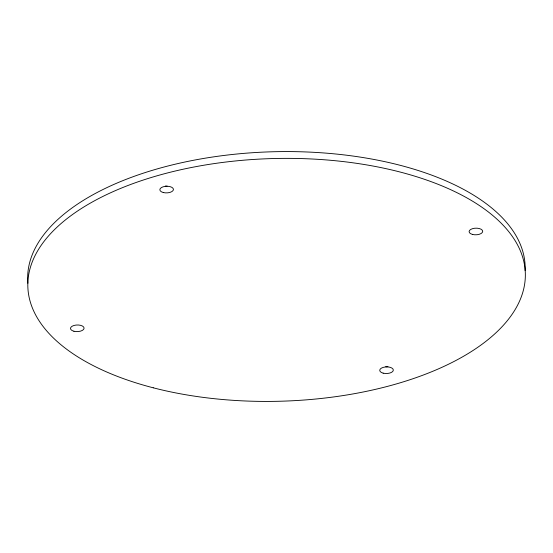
<?xml version="1.0" encoding="UTF-8"?>
<svg xmlns="http://www.w3.org/2000/svg" width="553" height="553" viewBox="0 0 553 553"><rect width="100%" height="100%" fill="white"/><g stroke="black" fill="none" stroke-linecap="round" stroke-linejoin="round"><path stroke-width="0.83" d="M27.871 283.233A248.829 121.39 -1.5 0 1 273.638 151.743A248.829 121.39 -1.5 0 1 525.122 270.611M387.93 366.625A6.802 3.318 -1.5 0 1 385.724 366.743M167.103 186.084A6.802 3.318 -1.5 0 1 165.312 186.084M153.25 387.805A248.829 121.39 -1.5 0 0 525.35 274.343A248.829 121.39 -1.5 0 0 151.163 177.534A248.829 121.39 -1.5 0 0 153.25 387.805M383.174 373.164A6.802 3.318 -1.5 0 0 393.335 370.047A6.802 3.318 -1.5 0 0 383.091 367.413A6.802 3.318 -1.5 0 0 383.174 373.164M73.915 331.247A6.802 3.318 -1.5 0 0 84.084 328.143A6.802 3.318 -1.5 0 0 73.846 325.503A6.802 3.318 -1.5 0 0 73.915 331.247M472.497 234.431A6.802 3.318 -1.5 0 0 482.7 231.348A6.802 3.318 -1.5 0 0 472.49 228.679A6.802 3.318 -1.5 0 0 472.497 234.431M163.28 192.527A6.802 3.318 -1.5 0 0 173.448 189.423A6.802 3.318 -1.5 0 0 163.211 186.776A6.802 3.318 -1.5 0 0 163.28 192.527"/></g></svg>
